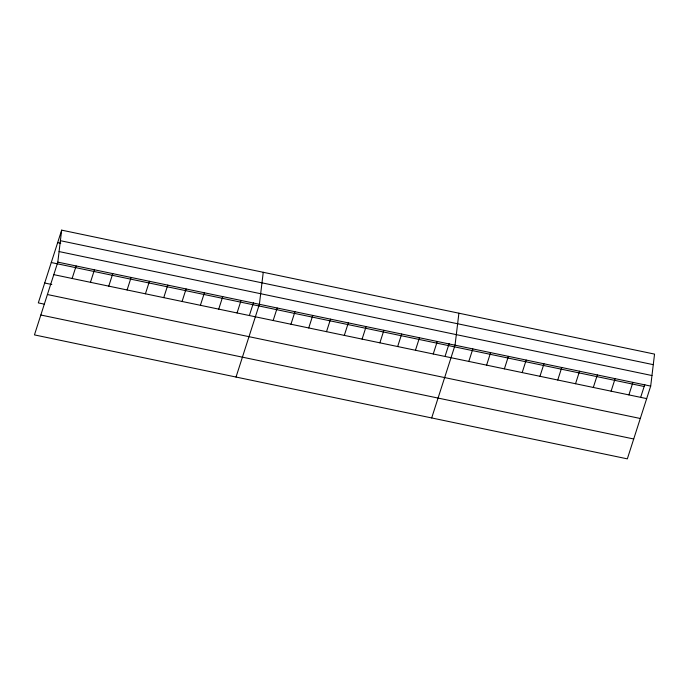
<?xml version="1.0" encoding="UTF-8"?>
<svg xmlns="http://www.w3.org/2000/svg" width="689" height="689" viewBox="0 0 689 689"><rect width="100%" height="100%" fill="white"/><g stroke="black" fill="none" stroke-linecap="round" stroke-linejoin="round"><path stroke-width="1.03" d="M57.807 262.13L61.665 230.143L654.55 354.103L650.692 386.098L627.334 458.857L34.45 334.897L57.807 262.13L650.692 386.098M263.25 272.284L259.391 304.28L236.034 377.047M458.9 313.194L455.041 345.189L431.684 417.947M61.665 230.143L38.308 302.902L44.415 304.176M72.121 278.477L76.135 265.963M90.448 282.309L94.462 269.795M108.767 286.133L112.789 273.628M127.095 289.966L131.117 277.46M145.422 293.798L149.435 281.293M163.749 297.631L167.763 285.125M182.077 301.463L186.09 288.958M200.396 305.296L204.418 292.791M218.723 309.128L222.736 296.614M237.05 312.961L241.064 300.447M249.556 314.925L253.483 302.695M273.163 320.506L277.176 308M290.947 324.226L294.961 311.721M308.732 327.947L312.754 315.441M326.517 331.667L330.539 319.153M344.311 335.388L348.324 322.874M362.095 339.109L366.109 326.595M379.88 342.821L383.894 330.315M397.665 346.541L401.678 334.036M415.45 350.262L419.472 337.756M433.243 353.982L437.257 341.468M445.215 355.834L449.133 343.604M468.813 361.415L472.826 348.91M486.598 365.136L490.611 352.63M504.382 368.856L508.404 356.351M522.176 372.577L526.189 360.063M539.961 376.297L543.974 363.783M557.745 380.009L561.759 367.504M575.53 383.73L579.544 371.225M593.315 387.451L597.337 374.945M611.1 391.171L615.122 378.657M628.893 394.892L632.907 382.378M640.865 396.743L644.792 384.514M60.399 240.694L653.275 364.662M57.652 242.649L60.71 243.286M59.082 251.571L651.966 375.539M51.27 262.535L644.146 386.495M53.794 274.644L646.678 398.612M44.69 283.015L51.821 284.505M47.412 294.522L640.296 418.49M40.832 315.011L633.716 438.979"/></g></svg>
